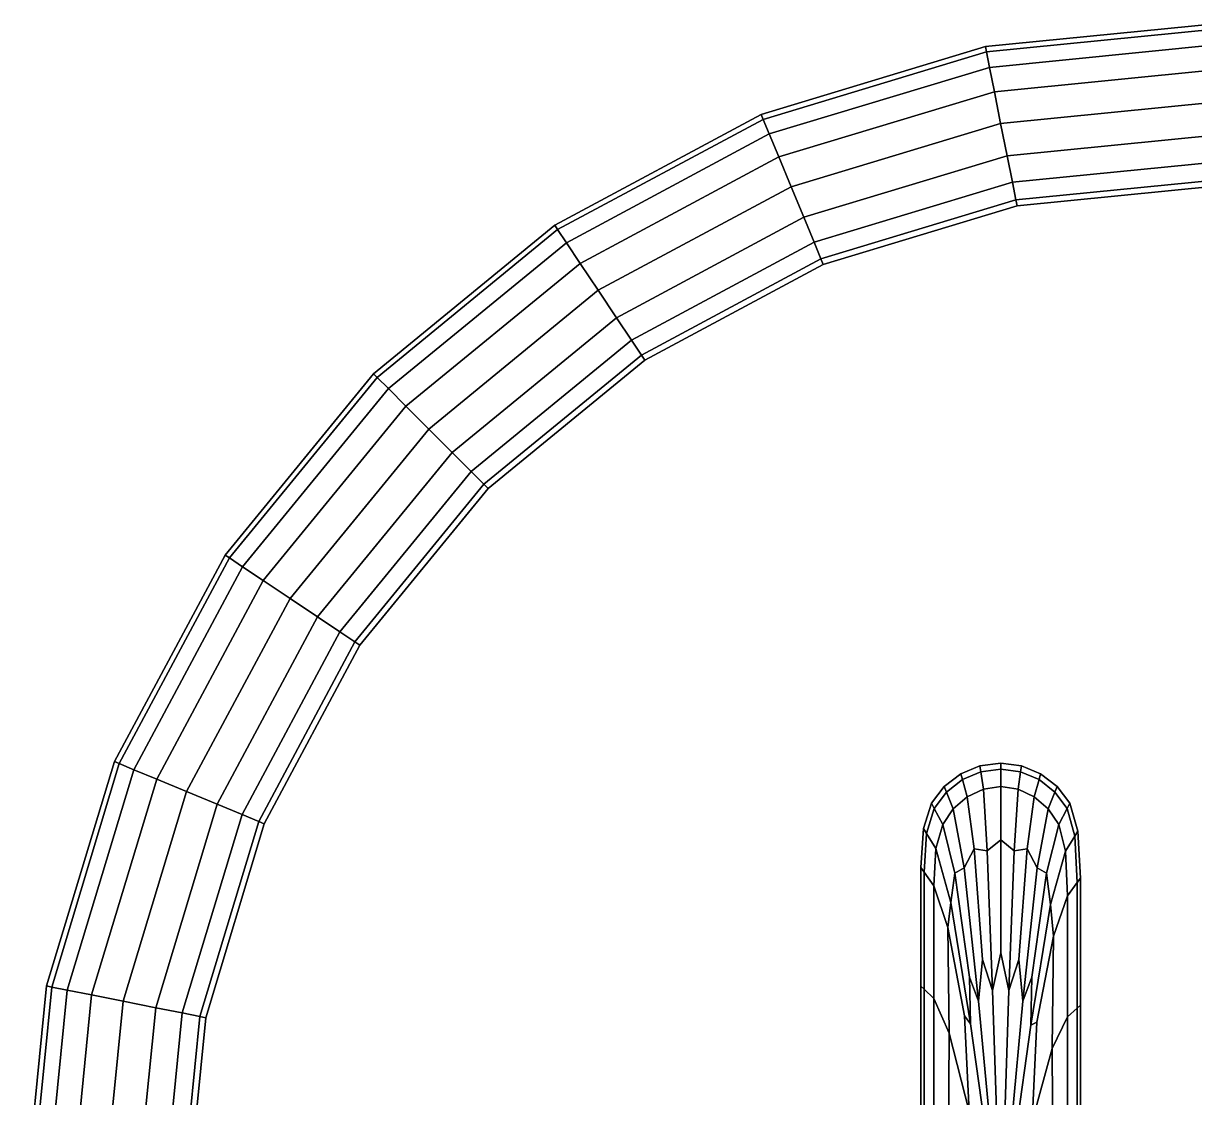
# Model space of a CAD drawing. Extents: x -1.16 to -0.13, y -0.58 to 0.46.
# Drawn here: x -1.165 to -0.656, y -0.009 to 0.457 of the extents above; entities that cross this region are included whole.
import ezdxf

# ---------------------------------------------------------------- set-up
doc = ezdxf.new("R2010")
doc.units = 0

# ---------------------------------------------------------------- blocks, each defined once
blk = doc.blocks.new('Circle')
at = {"layer": 'Meshes', "color": 250}
mesh = blk.add_polyface(dxfattribs=at)
corners = [(-0.137886, 0.693204), (-0.13497, 0.678543), (-0.264804, 0.639293), (-0.270525, 0.653107), (-0.274171, 0.661909, 0.001731), (-0.139745, 0.702547, 0.001731), (0, 0.716445, 0.001731), (0, 0.706917), (0, 0.691966), (-0.124125, 0.624019), (-0.122009, 0.613382, 0.001731), (-0.239374, 0.577902, 0.001731), (-0.243525, 0.587923), (-0.249752, 0.602955), (-0.127298, 0.639973), (0, 0.652634), (0, 0.636363), (0, 0.625517, 0.001731), (-0.131177, 0.659474), (-0.257362, 0.621327), (0, 0.67252), (-0.140364, 0.705661, 0.006922), (0, 0.719621, 0.006922), (-0.275387, 0.664843, 0.006922), (-0.140364, 0.705661, 0.02018), (0, 0.719621, 0.02018), (-0.121304, 0.609837, 0.006922), (-0.237991, 0.574562, 0.006922), (0, 0.621901, 0.006922), (0, 0.621901, 0.02018), (-0.121304, 0.609837, 0.02018), (-0.237991, 0.574562, 0.02018), (-0.121304, 0.609837, 0.04611), (-0.237991, 0.574562, 0.04611), (0, 0.621901, 0.04611), (0, 0.621901, 0.072461), (-0.121304, 0.609837, 0.072461), (-0.237991, 0.574562, 0.072461), (-0.140364, 0.705661, 0.04611), (0, 0.719621, 0.04611), (-0.140364, 0.705661, 0.072461), (0, 0.719621, 0.072461), (-0.140364, 0.705661, 0.08698), (0, 0.719621, 0.08698), (-0.275387, 0.664843, 0.08698), (-0.274171, 0.661909, 0.093433), (-0.139745, 0.702547, 0.093433), (0, 0.716445, 0.093433), (-0.121304, 0.609837, 0.08698), (-0.237991, 0.574562, 0.08698), (0, 0.621901, 0.08698), (0, 0.625517, 0.093433), (-0.122009, 0.613382, 0.093433), (-0.239374, 0.577902, 0.093433), (-0.137886, 0.693204, 0.095584), (0, 0.706917, 0.095584), (-0.270525, 0.653107, 0.095584), (-0.264804, 0.639293, 0.095584), (-0.13497, 0.678543, 0.095584), (0, 0.691966, 0.095584), (-0.124125, 0.624018, 0.095584), (0, 0.636363, 0.095584), (0, 0.652634, 0.095584), (-0.127298, 0.639973, 0.095584), (-0.249752, 0.602955, 0.095584), (-0.243525, 0.587923, 0.095584), (-0.131177, 0.659474, 0.095584), (0, 0.67252, 0.095584), (-0.257362, 0.621327, 0.095584), (-0.131151, 0.274443, 0.04611), (-0.131151, 0.274443, 0.02018), (-0.143608, 0.272832, 0.02018), (-0.143608, 0.272832, 0.04611), (-0.143608, 0.272832, 0.072461), (-0.131151, 0.274443, 0.072461), (-0.118695, 0.272832, 0.072461), (-0.118695, 0.272832, 0.04611), (-0.118695, 0.272832, 0.02018), (-0.131151, 0.274443, 0.08698), (-0.143608, 0.272832, 0.08698), (-0.118695, 0.272832, 0.08698)]
mesh.append_faces([[corners[k] for k in face] for face in [(0, 1, 2, 3), (0, 3, 4, 5), (0, 5, 6, 7), (0, 7, 8, 1), (9, 10, 11, 12), (9, 12, 13, 14), (9, 14, 15, 16), (9, 16, 17, 10), (18, 14, 13, 19), (18, 19, 2, 1), (18, 1, 8, 20), (18, 20, 15, 14), (21, 22, 6, 5), (21, 5, 4, 23), (21, 24, 25, 22), (26, 27, 11, 10), (26, 10, 17, 28), (26, 28, 29, 30), (26, 30, 31, 27), (32, 33, 31, 30), (32, 30, 29, 34), (32, 34, 35, 36), (32, 36, 37, 33), (38, 39, 25, 24), (38, 40, 41, 39), (42, 43, 41, 40), (42, 44, 45, 46), (42, 46, 47, 43), (48, 49, 37, 36), (48, 36, 35, 50), (48, 50, 51, 52), (48, 52, 53, 49), (54, 55, 47, 46), (54, 46, 45, 56), (54, 56, 57, 58), (54, 58, 59, 55), (60, 61, 62, 63), (60, 63, 64, 65), (60, 65, 53, 52), (60, 52, 51, 61), (66, 67, 59, 58), (66, 58, 57, 68), (66, 68, 64, 63), (66, 63, 62, 67), (69, 70, 71, 72), (69, 72, 73, 74), (69, 74, 75, 76), (69, 76, 77, 70), (78, 74, 73, 79), (78, 80, 75, 74)]], dxfattribs={"color": 250})
mesh = blk.add_polyface(dxfattribs=at)
corners = [(-0.392668, 0.58767), (-0.384363, 0.575241), (-0.489294, 0.489294), (-0.499866, 0.499866), (-0.506603, 0.506603, 0.001731), (-0.39796, 0.59559, 0.001731), (-0.274171, 0.661909, 0.001731), (-0.270525, 0.653107), (-0.264804, 0.639293), (-0.353478, 0.529017), (-0.347453, 0.52, 0.001731), (-0.442307, 0.442307, 0.001731), (-0.449977, 0.449977), (-0.461482, 0.461482), (-0.362515, 0.542543), (-0.249752, 0.602955), (-0.243525, 0.587923), (-0.239374, 0.577902, 0.001731), (-0.373561, 0.559075), (-0.475543, 0.475543), (-0.257362, 0.621327), (-0.140364, 0.705661, 0.006922), (-0.275387, 0.664843, 0.006922), (-0.275387, 0.664843, 0.02018), (-0.140364, 0.705661, 0.02018), (-0.399724, 0.59823, 0.006922), (-0.508849, 0.508849, 0.006922), (-0.399724, 0.59823, 0.02018), (-0.345444, 0.516994, 0.006922), (-0.43975, 0.43975, 0.006922), (-0.237991, 0.574562, 0.006922), (-0.237991, 0.574562, 0.02018), (-0.345444, 0.516994, 0.02018), (-0.43975, 0.43975, 0.02018), (-0.345444, 0.516994, 0.04611), (-0.43975, 0.43975, 0.04611), (-0.237991, 0.574562, 0.04611), (-0.237991, 0.574562, 0.072461), (-0.345444, 0.516994, 0.072461), (-0.43975, 0.43975, 0.072461), (-0.399724, 0.59823, 0.04611), (-0.275387, 0.664843, 0.04611), (-0.508849, 0.508849, 0.04611), (-0.508849, 0.508849, 0.072461), (-0.399724, 0.59823, 0.072461), (-0.275387, 0.664843, 0.072461), (-0.140364, 0.705661, 0.04611), (-0.140364, 0.705661, 0.072461), (-0.140364, 0.705661, 0.08698), (-0.275387, 0.664843, 0.08698), (-0.399724, 0.59823, 0.08698), (-0.508849, 0.508849, 0.08698), (-0.506603, 0.506603, 0.093433), (-0.39796, 0.59559, 0.093433), (-0.274171, 0.661909, 0.093433), (-0.345444, 0.516994, 0.08698), (-0.43975, 0.43975, 0.08698), (-0.237991, 0.574562, 0.08698), (-0.239374, 0.577902, 0.093433), (-0.347453, 0.52, 0.093433), (-0.442307, 0.442307, 0.093433), (-0.392668, 0.58767, 0.095584), (-0.270525, 0.653107, 0.095584), (-0.499866, 0.499866, 0.095584), (-0.489294, 0.489294, 0.095584), (-0.384363, 0.575241, 0.095584), (-0.264804, 0.639293, 0.095584), (-0.353478, 0.529017, 0.095584), (-0.243525, 0.587923, 0.095584), (-0.249752, 0.602955, 0.095584), (-0.362515, 0.542543, 0.095584), (-0.461482, 0.461482, 0.095584), (-0.449977, 0.449977, 0.095584), (-0.373561, 0.559075, 0.095584), (-0.257362, 0.621327, 0.095584), (-0.475543, 0.475543, 0.095584)]
mesh.append_faces([[corners[k] for k in face] for face in [(0, 1, 2, 3), (0, 3, 4, 5), (0, 5, 6, 7), (0, 7, 8, 1), (9, 10, 11, 12), (9, 12, 13, 14), (9, 14, 15, 16), (9, 16, 17, 10), (18, 14, 13, 19), (18, 19, 2, 1), (18, 1, 8, 20), (18, 20, 15, 14), (21, 22, 23, 24), (25, 22, 6, 5), (25, 5, 4, 26), (25, 27, 23, 22), (28, 29, 11, 10), (28, 10, 17, 30), (28, 30, 31, 32), (28, 32, 33, 29), (34, 35, 33, 32), (34, 32, 31, 36), (34, 36, 37, 38), (34, 38, 39, 35), (40, 41, 23, 27), (40, 42, 43, 44), (40, 44, 45, 41), (46, 24, 23, 41), (46, 41, 45, 47), (48, 47, 45, 49), (50, 49, 45, 44), (50, 44, 43, 51), (50, 51, 52, 53), (50, 53, 54, 49), (55, 56, 39, 38), (55, 38, 37, 57), (55, 57, 58, 59), (55, 59, 60, 56), (61, 62, 54, 53), (61, 53, 52, 63), (61, 63, 64, 65), (61, 65, 66, 62), (67, 68, 69, 70), (67, 70, 71, 72), (67, 72, 60, 59), (67, 59, 58, 68), (73, 74, 66, 65), (73, 65, 64, 75), (73, 75, 71, 70), (73, 70, 69, 74)]], dxfattribs={"color": 250})
mesh = blk.add_polyface(dxfattribs=at)
corners = [(-0.587669, 0.392668), (-0.57524, 0.384364), (-0.639293, 0.264804), (-0.653106, 0.270526), (-0.661909, 0.274172, 0.001731), (-0.59559, 0.397961, 0.001731), (-0.506603, 0.506603, 0.001731), (-0.499866, 0.499866), (-0.489294, 0.489294), (-0.529017, 0.353478), (-0.52, 0.347453, 0.001731), (-0.577902, 0.239375, 0.001731), (-0.587923, 0.243526), (-0.602955, 0.249752), (-0.542543, 0.362516), (-0.461482, 0.461482), (-0.449977, 0.449977), (-0.442307, 0.442307, 0.001731), (-0.559074, 0.373562), (-0.621327, 0.257362), (-0.475543, 0.475543), (-0.399724, 0.59823, 0.006922), (-0.508849, 0.508849, 0.006922), (-0.508849, 0.508849, 0.02018), (-0.399724, 0.59823, 0.02018), (-0.59823, 0.399725, 0.006922), (-0.664843, 0.275387, 0.006922), (-0.664843, 0.275387, 0.02018), (-0.59823, 0.399725, 0.02018), (-0.516994, 0.345445, 0.006922), (-0.574561, 0.237991, 0.006922), (-0.43975, 0.43975, 0.006922), (-0.43975, 0.43975, 0.02018), (-0.516994, 0.345445, 0.02018), (-0.574561, 0.237991, 0.02018), (-0.516994, 0.345445, 0.04611), (-0.574561, 0.237991, 0.04611), (-0.43975, 0.43975, 0.04611), (-0.43975, 0.43975, 0.072461), (-0.516994, 0.345445, 0.072461), (-0.574561, 0.237991, 0.072461), (-0.59823, 0.399725, 0.04611), (-0.508849, 0.508849, 0.04611), (-0.664843, 0.275387, 0.04611), (-0.664843, 0.275387, 0.072461), (-0.59823, 0.399725, 0.072461), (-0.508849, 0.508849, 0.072461), (-0.399724, 0.59823, 0.04611), (-0.59823, 0.399725, 0.08698), (-0.508849, 0.508849, 0.08698), (-0.664843, 0.275387, 0.08698), (-0.661909, 0.274172, 0.093433), (-0.59559, 0.397961, 0.093433), (-0.506603, 0.506603, 0.093433), (-0.516994, 0.345445, 0.08698), (-0.574561, 0.237991, 0.08698), (-0.43975, 0.43975, 0.08698), (-0.442307, 0.442307, 0.093433), (-0.52, 0.347453, 0.093433), (-0.577902, 0.239375, 0.093433), (-0.587669, 0.392668, 0.095584), (-0.499866, 0.499866, 0.095584), (-0.653106, 0.270526, 0.095584), (-0.639293, 0.264804, 0.095584), (-0.57524, 0.384364, 0.095584), (-0.489294, 0.489294, 0.095584), (-0.529017, 0.353478, 0.095584), (-0.449977, 0.449977, 0.095584), (-0.461482, 0.461482, 0.095584), (-0.542543, 0.362516, 0.095584), (-0.602955, 0.249752, 0.095584), (-0.587923, 0.243526, 0.095584), (-0.559074, 0.373562, 0.095584), (-0.475543, 0.475543, 0.095584), (-0.621327, 0.257362, 0.095584)]
mesh.append_faces([[corners[k] for k in face] for face in [(0, 1, 2, 3), (0, 3, 4, 5), (0, 5, 6, 7), (0, 7, 8, 1), (9, 10, 11, 12), (9, 12, 13, 14), (9, 14, 15, 16), (9, 16, 17, 10), (18, 14, 13, 19), (18, 19, 2, 1), (18, 1, 8, 20), (18, 20, 15, 14), (21, 22, 23, 24), (25, 22, 6, 5), (25, 5, 4, 26), (25, 26, 27, 28), (25, 28, 23, 22), (29, 30, 11, 10), (29, 10, 17, 31), (29, 31, 32, 33), (29, 33, 34, 30), (35, 36, 34, 33), (35, 33, 32, 37), (35, 37, 38, 39), (35, 39, 40, 36), (41, 42, 23, 28), (41, 28, 27, 43), (41, 43, 44, 45), (41, 45, 46, 42), (47, 24, 23, 42), (48, 49, 46, 45), (48, 45, 44, 50), (48, 50, 51, 52), (48, 52, 53, 49), (54, 55, 40, 39), (54, 39, 38, 56), (54, 56, 57, 58), (54, 58, 59, 55), (60, 61, 53, 52), (60, 52, 51, 62), (60, 62, 63, 64), (60, 64, 65, 61), (66, 67, 68, 69), (66, 69, 70, 71), (66, 71, 59, 58), (66, 58, 57, 67), (72, 73, 65, 64), (72, 64, 63, 74), (72, 74, 70, 69), (72, 69, 68, 73)]], dxfattribs={"color": 250})
mesh = blk.add_polyface(dxfattribs=at)
corners = [(-0.693204, 0.137887), (-0.678542, 0.134971), (-0.691966, 0), (-0.706917, 0), (-0.716445, 0, 0.001731), (-0.702546, 0.139745, 0.001731), (-0.661909, 0.274172, 0.001731), (-0.653106, 0.270526), (-0.639293, 0.264804), (-0.624018, 0.124125), (-0.613382, 0.122009, 0.001731), (-0.625516, 0, 0.001731), (-0.636363, 0), (-0.652634, 0), (-0.639973, 0.127299), (-0.602955, 0.249752), (-0.587923, 0.243526), (-0.577902, 0.239375, 0.001731), (-0.659473, 0.131177), (-0.67252, 0), (-0.621327, 0.257362), (-0.705661, 0.140365, 0.006922), (-0.664843, 0.275387, 0.006922), (-0.719621, 0, 0.006922), (-0.719621, 0, 0.02018), (-0.705661, 0.140365, 0.02018), (-0.664843, 0.275387, 0.02018), (-0.609836, 0.121304, 0.006922), (-0.621901, 0, 0.006922), (-0.574561, 0.237991, 0.006922), (-0.574561, 0.237991, 0.02018), (-0.609836, 0.121304, 0.02018), (-0.621901, 0, 0.02018), (-0.609836, 0.121304, 0.04611), (-0.621901, 0, 0.04611), (-0.574561, 0.237991, 0.04611), (-0.574561, 0.237991, 0.072461), (-0.609836, 0.121304, 0.072461), (-0.621901, 0, 0.072461), (-0.705661, 0.140365, 0.04611), (-0.664843, 0.275387, 0.04611), (-0.719621, 0, 0.04611), (-0.719621, 0, 0.072461), (-0.705661, 0.140365, 0.072461), (-0.664843, 0.275387, 0.072461), (-0.705661, 0.140365, 0.08698), (-0.664843, 0.275387, 0.08698), (-0.719621, 0, 0.08698), (-0.716445, 0, 0.093433), (-0.702546, 0.139745, 0.093433), (-0.661909, 0.274172, 0.093433), (-0.609836, 0.121304, 0.08698), (-0.621901, 0, 0.08698), (-0.574561, 0.237991, 0.08698), (-0.577902, 0.239375, 0.093433), (-0.613382, 0.122009, 0.093433), (-0.625516, 0, 0.093433), (-0.693204, 0.137887, 0.095584), (-0.653106, 0.270526, 0.095584), (-0.706917, 0, 0.095584), (-0.691966, 0, 0.095584), (-0.678542, 0.134971, 0.095584), (-0.639293, 0.264804, 0.095584), (-0.624018, 0.124125, 0.095584), (-0.587923, 0.243526, 0.095584), (-0.602955, 0.249752, 0.095584), (-0.639973, 0.127299, 0.095584), (-0.652634, 0, 0.095584), (-0.636363, 0, 0.095584), (-0.659473, 0.131177, 0.095584), (-0.621327, 0.257362, 0.095584), (-0.67252, 0, 0.095584), (-0.179252, 0.211586, 0.006922), (-0.179252, 0.140246, 0.006922), (-0.179252, 0.140246, 0.02018), (-0.179252, 0.211586, 0.02018), (-0.179252, 0.211586, 0.04611), (-0.179252, 0.140246, 0.04611)]
mesh.append_faces([[corners[k] for k in face] for face in [(0, 1, 2, 3), (0, 3, 4, 5), (0, 5, 6, 7), (0, 7, 8, 1), (9, 10, 11, 12), (9, 12, 13, 14), (9, 14, 15, 16), (9, 16, 17, 10), (18, 14, 13, 19), (18, 19, 2, 1), (18, 1, 8, 20), (18, 20, 15, 14), (21, 22, 6, 5), (21, 5, 4, 23), (21, 23, 24, 25), (21, 25, 26, 22), (27, 28, 11, 10), (27, 10, 17, 29), (27, 29, 30, 31), (27, 31, 32, 28), (33, 34, 32, 31), (33, 31, 30, 35), (33, 35, 36, 37), (33, 37, 38, 34), (39, 40, 26, 25), (39, 25, 24, 41), (39, 41, 42, 43), (39, 43, 44, 40), (45, 46, 44, 43), (45, 43, 42, 47), (45, 47, 48, 49), (45, 49, 50, 46), (51, 52, 38, 37), (51, 37, 36, 53), (51, 53, 54, 55), (51, 55, 56, 52), (57, 58, 50, 49), (57, 49, 48, 59), (57, 59, 60, 61), (57, 61, 62, 58), (63, 64, 65, 66), (63, 66, 67, 68), (63, 68, 56, 55), (63, 55, 54, 64), (69, 70, 62, 61), (69, 61, 60, 71), (69, 71, 67, 66), (69, 66, 65, 70), (72, 73, 74, 75), (76, 75, 74, 77)]], dxfattribs={"color": 250})
mesh = blk.add_polyface(dxfattribs=at)
corners = [(-0.151312, 0.254293), (-0.154229, 0.264572, 0.001731), (-0.143105, 0.269346, 0.001731), (-0.141594, 0.25889), (-0.15968, 0.247043), (-0.163808, 0.257042, 0.001731), (-0.131151, 0.260422), (-0.131151, 0.270938, 0.001731), (-0.119198, 0.269346, 0.001731), (-0.120709, 0.25889), (-0.110991, 0.254293), (-0.108073, 0.264572, 0.001731), (-0.098495, 0.257042, 0.001731), (-0.102622, 0.247043), (-0.107101, 0.267999, 0.006922), (-0.118695, 0.272832, 0.006922), (-0.118695, 0.272832, 0.02018), (-0.107101, 0.267999, 0.02018), (-0.097119, 0.260375, 0.02018), (-0.097119, 0.260375, 0.006922), (-0.131151, 0.274443, 0.006922), (-0.143608, 0.272832, 0.006922), (-0.143608, 0.272832, 0.02018), (-0.131151, 0.274443, 0.02018), (-0.155202, 0.267999, 0.006922), (-0.165184, 0.260375, 0.006922), (-0.165184, 0.260375, 0.02018), (-0.155202, 0.267999, 0.02018), (-0.172808, 0.250393, 0.006922), (-0.172808, 0.250393, 0.02018), (-0.089495, 0.250393, 0.006922), (-0.089495, 0.250393, 0.02018), (-0.089495, 0.250393, 0.04611), (-0.097119, 0.260375, 0.04611), (-0.097119, 0.260375, 0.072461), (-0.089495, 0.250393, 0.072461), (-0.172808, 0.250393, 0.04611), (-0.172808, 0.250393, 0.072461), (-0.165184, 0.260375, 0.072461), (-0.165184, 0.260375, 0.04611), (-0.155202, 0.267999, 0.04611), (-0.155202, 0.267999, 0.072461), (-0.143608, 0.272832, 0.072461), (-0.143608, 0.272832, 0.04611), (-0.107101, 0.267999, 0.04611), (-0.118695, 0.272832, 0.04611), (-0.118695, 0.272832, 0.072461), (-0.107101, 0.267999, 0.072461), (-0.107101, 0.267999, 0.08698), (-0.118695, 0.272832, 0.08698), (-0.119198, 0.269346, 0.093433), (-0.108073, 0.264572, 0.093433), (-0.098495, 0.257042, 0.093433), (-0.097119, 0.260375, 0.08698), (-0.131151, 0.274443, 0.08698), (-0.143608, 0.272832, 0.08698), (-0.143105, 0.269346, 0.093433), (-0.131151, 0.270938, 0.093433), (-0.155202, 0.267999, 0.08698), (-0.165184, 0.260375, 0.08698), (-0.163808, 0.257042, 0.093433), (-0.154229, 0.264572, 0.093433), (-0.172808, 0.250393, 0.08698), (-0.089495, 0.250393, 0.08698), (-0.151312, 0.254293, 0.095584), (-0.141594, 0.25889, 0.095584), (-0.15968, 0.247043, 0.095584), (-0.131151, 0.260422, 0.095584), (-0.120709, 0.25889, 0.095584), (-0.110991, 0.254293, 0.095584), (-0.102622, 0.247043, 0.095584)]
mesh.append_faces([[corners[k] for k in face] for face in [(0, 1, 2, 3), (0, 4, 5, 1), (6, 7, 8, 9), (6, 3, 2, 7), (10, 11, 12, 13), (10, 9, 8, 11), (14, 11, 8, 15), (14, 15, 16, 17), (14, 17, 18, 19), (14, 19, 12, 11), (20, 7, 2, 21), (20, 21, 22, 23), (20, 23, 16, 15), (20, 15, 8, 7), (24, 1, 5, 25), (24, 25, 26, 27), (24, 27, 22, 21), (24, 21, 2, 1), (28, 29, 26, 25), (30, 19, 18, 31), (32, 31, 18, 33), (32, 33, 34, 35), (36, 37, 38, 39), (36, 39, 26, 29), (40, 27, 26, 39), (40, 39, 38, 41), (40, 41, 42, 43), (40, 43, 22, 27), (44, 17, 16, 45), (44, 45, 46, 47), (44, 47, 34, 33), (44, 33, 18, 17), (48, 47, 46, 49), (48, 49, 50, 51), (48, 51, 52, 53), (48, 53, 34, 47), (54, 55, 56, 57), (54, 57, 50, 49), (58, 41, 38, 59), (58, 59, 60, 61), (58, 61, 56, 55), (58, 55, 42, 41), (62, 59, 38, 37), (63, 35, 34, 53), (64, 65, 56, 61), (64, 61, 60, 66), (67, 68, 50, 57), (67, 57, 56, 65), (69, 70, 52, 51), (69, 51, 50, 68)]], dxfattribs={"color": 250})
mesh = blk.add_polyface(dxfattribs=at)
corners = [(-0.166071, 0.237549), (-0.171124, 0.247182, 0.001731), (-0.163808, 0.257042, 0.001731), (-0.15968, 0.247043), (-0.153137, 0.211417), (-0.15867, 0.208183), (-0.161185, 0.190635), (-0.170123, 0.223014), (-0.175761, 0.232086, 0.001731), (-0.172808, 0.250393, 0.006922), (-0.177641, 0.23511, 0.006922), (-0.177641, 0.23511, 0.02018), (-0.172808, 0.250393, 0.02018), (-0.165184, 0.260375, 0.006922), (-0.172808, 0.250393, 0.04611), (-0.177641, 0.23511, 0.04611), (-0.177641, 0.23511, 0.072461), (-0.172808, 0.250393, 0.072461), (-0.172808, 0.250393, 0.08698), (-0.177641, 0.23511, 0.08698), (-0.175761, 0.232086, 0.093433), (-0.171124, 0.247182, 0.093433), (-0.163808, 0.257042, 0.093433), (-0.165184, 0.260375, 0.08698), (-0.166071, 0.237549, 0.095584), (-0.170123, 0.223014, 0.095584), (-0.161185, 0.190635, 0.095584), (-0.15867, 0.208183, 0.095584), (-0.153137, 0.211417, 0.095584), (-0.15968, 0.247043, 0.095584), (-0.171473, 0.200641), (-0.177307, 0.20885, 0.001731), (-0.162927, 0.175617), (-0.162249, 0.112065), (-0.171473, 0.132792), (-0.177307, 0.138382, 0.001731), (-0.152846, 0.122435), (-0.149408, 0.117689), (-0.150135, 0.064792), (-0.179252, 0.211586, 0.006922), (-0.179252, 0.140246, 0.006922), (-0.179252, 0.211586, 0.02018), (-0.179252, 0.211586, 0.04611), (-0.179252, 0.140246, 0.04611), (-0.179252, 0.140246, 0.072461), (-0.179252, 0.211586, 0.072461), (-0.179252, 0.211586, 0.08698), (-0.179252, 0.140246, 0.08698), (-0.177307, 0.138382, 0.093433), (-0.177307, 0.20885, 0.093433), (-0.171473, 0.200641, 0.095584), (-0.171473, 0.132792, 0.095584), (-0.162249, 0.112065, 0.095584), (-0.162927, 0.175617, 0.095584), (-0.152846, 0.122435, 0.095584), (-0.150135, 0.064792, 0.095584), (-0.149408, 0.117689, 0.095584), (-0.171473, -0.01817), (-0.177307, -0.018405, 0.001731), (-0.162927, -0.017455), (-0.152846, -0.015934), (-0.179252, -0.018483, 0.006922), (-0.179252, -0.018483, 0.02018), (-0.179252, 0.140246, 0.02018), (-0.179252, -0.018483, 0.04611), (-0.179252, -0.018483, 0.072461), (-0.179252, -0.018483, 0.08698), (-0.177307, -0.018405, 0.093433), (-0.171473, -0.01817, 0.095584), (-0.162927, -0.017455, 0.095584), (-0.152846, -0.015934, 0.095584)]
mesh.append_faces([[corners[k] for k in face] for face in [(0, 1, 2, 3), (0, 3, 4, 5), (0, 5, 6, 7), (0, 7, 8, 1), (9, 1, 8, 10), (9, 10, 11, 12), (9, 13, 2, 1), (14, 12, 11, 15), (14, 15, 16, 17), (18, 17, 16, 19), (18, 19, 20, 21), (18, 21, 22, 23), (24, 25, 26, 27), (24, 27, 28, 29), (24, 29, 22, 21), (24, 21, 20, 25), (30, 31, 8, 7), (30, 7, 6, 32), (30, 32, 33, 34), (30, 34, 35, 31), (36, 32, 6, 37), (36, 38, 33, 32), (39, 31, 35, 40), (39, 41, 11, 10), (39, 10, 8, 31), (42, 43, 44, 45), (42, 45, 16, 15), (42, 15, 11, 41), (46, 45, 44, 47), (46, 47, 48, 49), (46, 49, 20, 19), (46, 19, 16, 45), (50, 49, 48, 51), (50, 51, 52, 53), (50, 53, 26, 25), (50, 25, 20, 49), (54, 53, 52, 55), (54, 56, 26, 53), (57, 58, 35, 34), (57, 34, 33, 59), (60, 59, 33, 38), (61, 62, 63, 40), (61, 40, 35, 58), (64, 65, 44, 43), (64, 43, 63, 62), (66, 67, 48, 47), (66, 47, 44, 65), (68, 69, 52, 51), (68, 51, 48, 67), (70, 55, 52, 69)]], dxfattribs={"color": 250})
mesh = blk.add_polyface(dxfattribs=at)
corners = [(-0.096232, 0.237549), (-0.091179, 0.247182, 0.001731), (-0.086541, 0.230534, 0.001731), (-0.09218, 0.22152), (-0.101118, 0.189316), (-0.103633, 0.208183), (-0.109165, 0.211417), (-0.102622, 0.247043), (-0.098495, 0.257042, 0.001731), (-0.151312, 0.254293), (-0.141594, 0.25889), (-0.139199, 0.221629), (-0.147039, 0.222958), (-0.153137, 0.211417), (-0.15968, 0.247043), (-0.131151, 0.260422), (-0.120709, 0.25889), (-0.123104, 0.221629), (-0.131151, 0.228366), (-0.110991, 0.254293), (-0.115264, 0.222958), (-0.141999, 0.156363), (-0.136043, 0.137729), (-0.144516, 0.131206), (-0.131151, 0.160239), (-0.12626, 0.137729), (-0.120304, 0.156363), (-0.117787, 0.131206), (-0.089495, 0.250393, 0.006922), (-0.097119, 0.260375, 0.006922), (-0.089495, 0.250393, 0.02018), (-0.084662, 0.233539, 0.02018), (-0.084662, 0.233539, 0.006922), (-0.089495, 0.250393, 0.04611), (-0.089495, 0.250393, 0.072461), (-0.084662, 0.233539, 0.072461), (-0.084662, 0.233539, 0.04611), (-0.089495, 0.250393, 0.08698), (-0.097119, 0.260375, 0.08698), (-0.098495, 0.257042, 0.093433), (-0.091179, 0.247182, 0.093433), (-0.086541, 0.230534, 0.093433), (-0.084662, 0.233539, 0.08698), (-0.096232, 0.237549, 0.095584), (-0.102622, 0.247043, 0.095584), (-0.109165, 0.211417, 0.095584), (-0.103633, 0.208183, 0.095584), (-0.101118, 0.189316, 0.095584), (-0.09218, 0.22152, 0.095584), (-0.151312, 0.254293, 0.095584), (-0.15968, 0.247043, 0.095584), (-0.153137, 0.211417, 0.095584), (-0.147039, 0.222958, 0.095584), (-0.139199, 0.221629, 0.095584), (-0.141594, 0.25889, 0.095584), (-0.131151, 0.260422, 0.095584), (-0.131151, 0.228366, 0.095584), (-0.123104, 0.221629, 0.095584), (-0.120709, 0.25889, 0.095584), (-0.110991, 0.254293, 0.095584), (-0.115264, 0.222958, 0.095584), (-0.141999, 0.156363, 0.095584), (-0.136043, 0.137729, 0.095584), (-0.144516, 0.131206, 0.095584), (-0.131151, 0.160238, 0.095584), (-0.12626, 0.137729, 0.095584), (-0.120304, 0.156363, 0.095584), (-0.117787, 0.131206, 0.095584), (-0.09083, 0.194665), (-0.099376, 0.170344), (-0.084995, 0.202643, 0.001731), (-0.083051, 0.205303, 0.006922), (-0.083051, 0.205303, 0.02018), (-0.083051, 0.205303, 0.04611), (-0.083051, 0.205303, 0.072461), (-0.083051, 0.205303, 0.08698), (-0.084995, 0.202643, 0.093433), (-0.09083, 0.194665, 0.095584), (-0.099376, 0.170344, 0.095584)]
mesh.append_faces([[corners[k] for k in face] for face in [(0, 1, 2, 3), (0, 3, 4, 5), (0, 5, 6, 7), (0, 7, 8, 1), (9, 10, 11, 12), (9, 12, 13, 14), (15, 16, 17, 18), (15, 18, 11, 10), (19, 7, 6, 20), (19, 20, 17, 16), (21, 12, 11, 22), (21, 23, 13, 12), (24, 18, 17, 25), (24, 22, 11, 18), (26, 20, 6, 27), (26, 25, 17, 20), (28, 1, 8, 29), (28, 30, 31, 32), (28, 32, 2, 1), (33, 34, 35, 36), (33, 36, 31, 30), (37, 38, 39, 40), (37, 40, 41, 42), (37, 42, 35, 34), (43, 44, 45, 46), (43, 46, 47, 48), (43, 48, 41, 40), (43, 40, 39, 44), (49, 50, 51, 52), (49, 52, 53, 54), (55, 54, 53, 56), (55, 56, 57, 58), (59, 58, 57, 60), (59, 60, 45, 44), (61, 62, 53, 52), (61, 52, 51, 63), (64, 65, 57, 56), (64, 56, 53, 62), (66, 67, 45, 60), (66, 60, 57, 65), (68, 69, 4, 3), (68, 3, 2, 70), (71, 70, 2, 32), (71, 32, 31, 72), (73, 72, 31, 36), (73, 36, 35, 74), (75, 74, 35, 42), (75, 42, 41, 76), (77, 76, 41, 48), (77, 48, 47, 78)]], dxfattribs={"color": 250})
mesh = blk.add_polyface(dxfattribs=at)
corners = [(-0.112363, 0.145774), (-0.103633, 0.208183), (-0.101118, 0.189316), (-0.112895, 0.116745), (-0.131151, -0.012408), (-0.117787, 0.131206), (-0.109165, 0.211417), (-0.14994, 0.145774), (-0.15867, 0.208183), (-0.153137, 0.211417), (-0.144516, 0.131206), (-0.149408, 0.117689), (-0.161185, 0.190635), (-0.141999, 0.156363), (-0.136043, 0.137729), (-0.131151, 0.160239), (-0.12626, 0.137729), (-0.120304, 0.156363), (-0.112363, 0.145774, 0.095584), (-0.117787, 0.131206, 0.095584), (-0.131151, -0.012408, 0.095584), (-0.112895, 0.116745, 0.095584), (-0.101118, 0.189316, 0.095584), (-0.103633, 0.208183, 0.095584), (-0.109165, 0.211417, 0.095584), (-0.14994, 0.145774, 0.095584), (-0.149408, 0.117689, 0.095584), (-0.144516, 0.131206, 0.095584), (-0.153137, 0.211417, 0.095584), (-0.15867, 0.208183, 0.095584), (-0.161185, 0.190635, 0.095584), (-0.141999, 0.156363, 0.095584), (-0.136043, 0.137729, 0.095584), (-0.131151, 0.160238, 0.095584), (-0.12626, 0.137729, 0.095584), (-0.120304, 0.156363, 0.095584), (-0.09083, 0.194665), (-0.084995, 0.202643, 0.001731), (-0.084995, 0.127047, 0.001731), (-0.09083, 0.121878), (-0.100054, 0.102671), (-0.099376, 0.170344), (-0.109456, 0.118656), (-0.112168, 0.058835), (-0.083051, 0.205303, 0.006922), (-0.083051, 0.205303, 0.02018), (-0.083051, 0.12877, 0.02018), (-0.083051, 0.12877, 0.006922), (-0.083051, 0.205303, 0.04611), (-0.083051, 0.205303, 0.072461), (-0.083051, 0.12877, 0.072461), (-0.083051, 0.12877, 0.04611), (-0.083051, 0.205303, 0.08698), (-0.084995, 0.202643, 0.093433), (-0.084995, 0.127047, 0.093433), (-0.083051, 0.12877, 0.08698), (-0.09083, 0.194665, 0.095584), (-0.099376, 0.170344, 0.095584), (-0.100054, 0.102671, 0.095584), (-0.09083, 0.121878, 0.095584), (-0.109456, 0.118656, 0.095584), (-0.112168, 0.058835, 0.095584), (-0.09083, -0.03195), (-0.099376, -0.029613), (-0.084995, -0.032716, 0.001731), (-0.109456, -0.024648), (-0.083051, -0.032972, 0.006922), (-0.083051, -0.032972, 0.02018), (-0.083051, -0.032972, 0.04611), (-0.083051, -0.032972, 0.072461), (-0.083051, -0.032972, 0.08698), (-0.084995, -0.032716, 0.093433), (-0.09083, -0.03195, 0.095584), (-0.099376, -0.029613, 0.095584), (-0.109456, -0.024648, 0.095584), (-0.152846, 0.122435), (-0.150135, 0.064792), (-0.152846, 0.122435, 0.095584), (-0.150135, 0.064792, 0.095584), (-0.152846, -0.015934), (-0.150135, -0.094737), (-0.152846, -0.015934, 0.095584), (-0.150135, -0.094737, 0.095584)]
mesh.append_faces([[corners[k] for k in face] for face in [(0, 1, 2, 3), (0, 3, 4, 5), (0, 5, 6, 1), (7, 8, 9, 10), (7, 10, 4, 11), (7, 11, 12, 8), (13, 14, 4, 10), (15, 16, 4, 14), (17, 5, 4, 16), (18, 19, 20, 21), (18, 21, 22, 23), (18, 23, 24, 19), (25, 26, 20, 27), (25, 27, 28, 29), (25, 29, 30, 26), (31, 27, 20, 32), (33, 32, 20, 34), (35, 34, 20, 19), (36, 37, 38, 39), (36, 39, 40, 41), (42, 41, 40, 43), (42, 43, 4, 3), (42, 3, 2, 41), (44, 45, 46, 47), (44, 47, 38, 37), (48, 49, 50, 51), (48, 51, 46, 45), (52, 53, 54, 55), (52, 55, 50, 49), (56, 57, 58, 59), (56, 59, 54, 53), (60, 57, 22, 21), (60, 21, 20, 61), (60, 61, 58, 57), (62, 63, 40, 39), (62, 39, 38, 64), (65, 43, 40, 63), (66, 64, 38, 47), (66, 47, 46, 67), (68, 67, 46, 51), (68, 51, 50, 69), (70, 69, 50, 55), (70, 55, 54, 71), (72, 71, 54, 59), (72, 59, 58, 73), (74, 73, 58, 61), (75, 11, 4, 76), (77, 78, 20, 26), (79, 76, 4, 80), (81, 82, 20, 78)]], dxfattribs={"color": 250})

msp = doc.modelspace()

# ---------------------------------------------------------------- block references
at = {"layer": '1025', "xscale": 0.721093, "yscale": 0.721093, "zscale": 0.721093}
msp.add_blockref('Circle', (-0.645742, -0.062272, 0.878625), dxfattribs=at)

doc.saveas('drawing.dxf')
